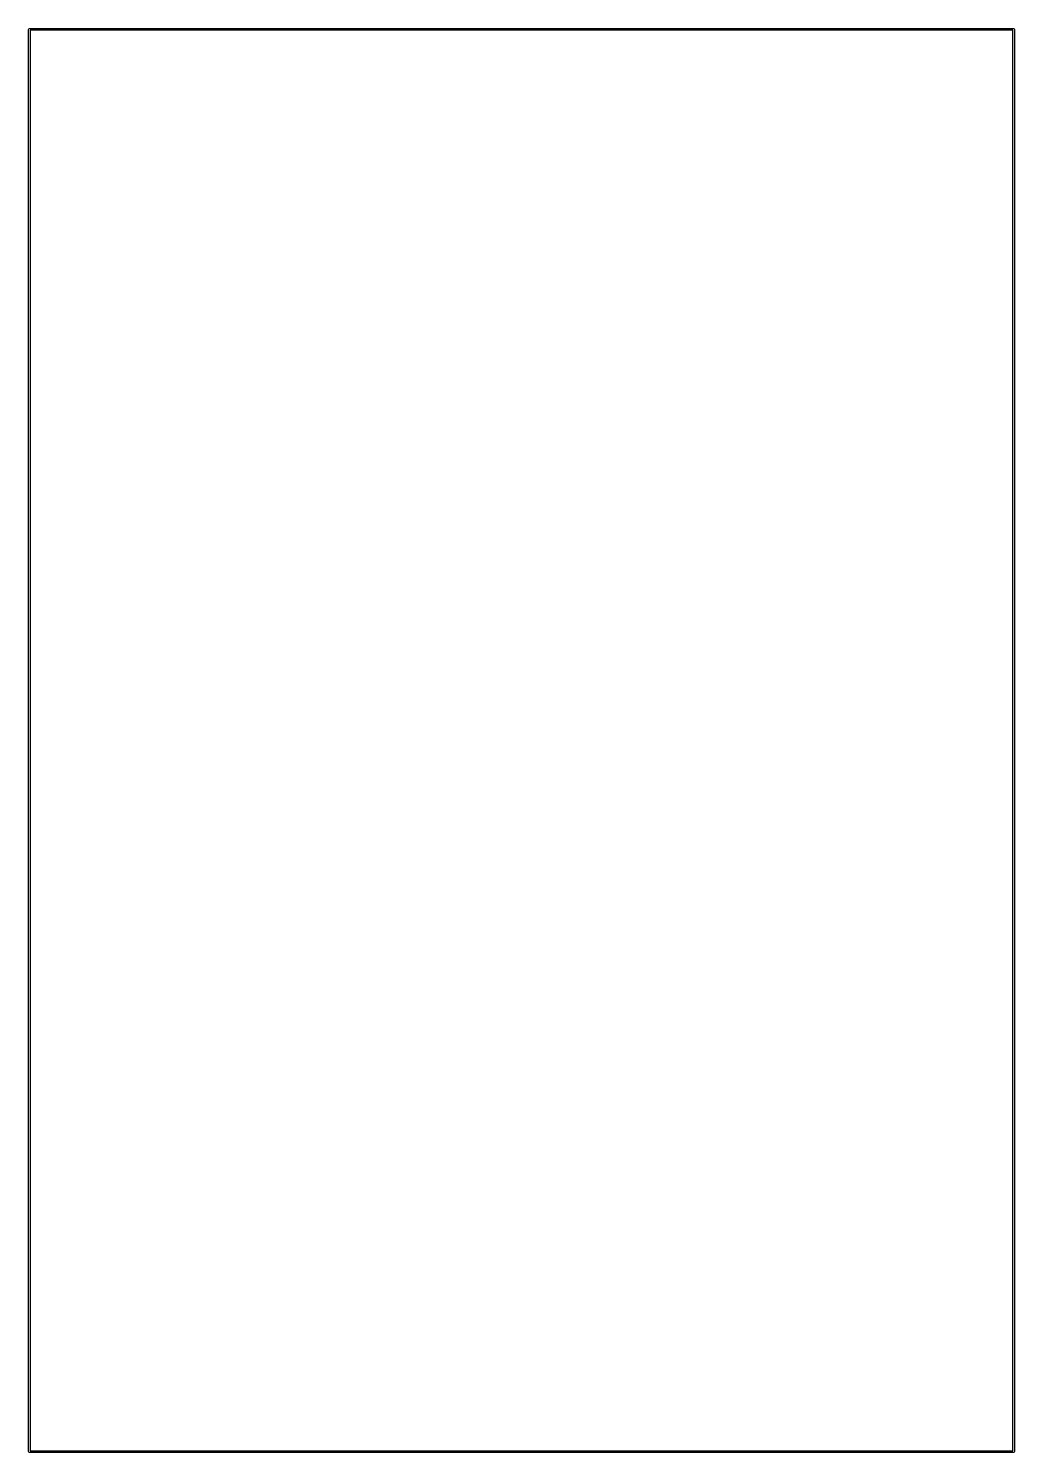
# Model space of a CAD drawing. Extents: x 175 to 202, y -109 to -70.
import ezdxf

# ---------------------------------------------------------------- set-up
doc = ezdxf.new("R2010")
doc.units = 0
doc.layers.add('BLACK', color=7, linetype='CONTINUOUS')

msp = doc.modelspace()

# ---------------------------------------------------------------- linework, layer by layer
at = {"layer": 'BLACK', "linetype": 'CONTINUOUS'}
for p, q in [((174.975, -70), (174.982, -69.9823)), ((174.975, -109), (174.975, -70)), ((174.982, -69.9823), (175, -69.975)), ((175, -69.975), (202, -69.975)), ((175.025, -70.025), (175.025, -108.975)), ((201.975, -70.025), (175.025, -70.025)), ((201.975, -108.975), (201.975, -70.025)), ((202, -69.975), (202.018, -69.9823)), ((202.018, -69.9823), (202.025, -70)), ((202.025, -70), (202.025, -109)), ((174.982, -109.018), (174.975, -109)), ((175, -109.025), (174.982, -109.018)), ((202, -109.025), (175, -109.025)), ((175.025, -108.975), (201.975, -108.975)), ((202.018, -109.018), (202, -109.025)), ((202.025, -109), (202.018, -109.018))]:
    msp.add_line(p, q, dxfattribs=at)

doc.saveas('drawing.dxf')
